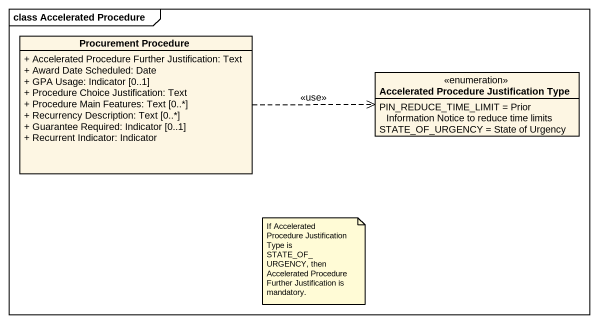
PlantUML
@startuml
mainframe class Accelerated Procedure
hide circle
hide empty members
skinparam classAttributeIconSize 0
class "Procurement Procedure" as Procurement_Procedure {
  + Accelerated Procedure Further Justification: Text
  + Award Date Scheduled: Date
  + GPA Usage: Indicator [0..1]
  + Procedure Choice Justification: Text
  + Procedure Main Features: Text [0..*]
  + Recurrency Description: Text [0..*]
  + Guarantee Required: Indicator [0..1]
  + Recurrent Indicator: Indicator
}
enum "Accelerated Procedure Justification Type" as Accelerated_Procedure {
  PIN_REDUCE_TIME_LIMIT = Prior Information Notice to reduce time limits
  STATE_OF_URGENCY = State of Urgency
}
Procurement_Procedure .right.> Accelerated_Procedure : <<use>>
note as N1
  If Accelerated Procedure Justification Type is STATE_OF_URGENCY, then Accelerated Procedure Further Justification is mandatory.
end note
@enduml
